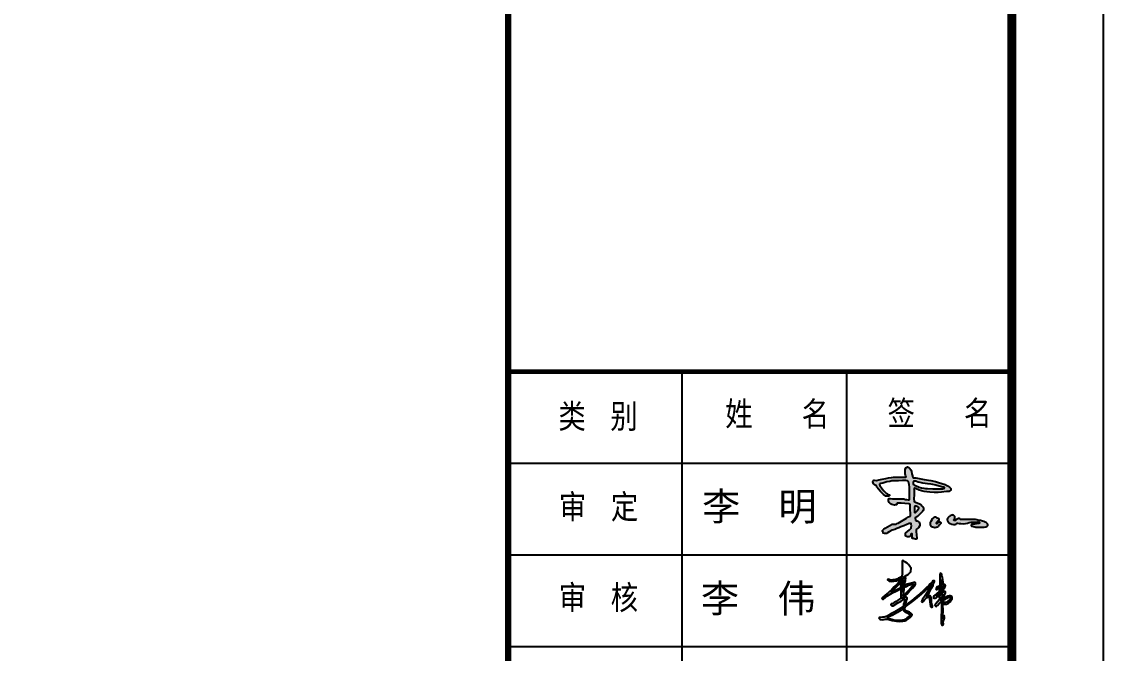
# Model space of a CAD drawing. Extents: x 8844666 to 9156203, y 1662182 to 2655606.
# Drawn here: x 9138482 to 9156203, y 1920801 to 1931153 of the extents above; entities that cross this region are included whole.
import ezdxf

# ---------------------------------------------------------------- set-up
doc = ezdxf.new("R2010")
doc.units = 0
doc.header["$LTSCALE"] = 1000
doc.header["$MEASUREMENT"] = 0
doc.layers.get('0').update_dxf_attribs({"linetype": 'CONTINUOUS'})
for name, color, linetype in [('PP-PM-TK', 7, 'CONTINUOUS'), ('PUB_TEXT', 7, 'CONTINUOUS'), ('PUB_TITLE', 4, 'CONTINUOUS'), ('签名', 255, 'CONTINUOUS')]:
    doc.layers.add(name, color=color, linetype=linetype)
doc.styles.add('-黑体', font='')
doc.styles.add('TQ', font='txt.shx', dxfattribs={"width": 0.8, "bigfont": 'hztxt.shx'})
doc.styles.get('-黑体').set_extended_font_data('SimSun')

# ---------------------------------------------------------------- blocks, each defined once
blk = doc.blocks.new('A1-TK')
h = blk.add_hatch(color=7)
h.paths.add_polyline_path([(9150683, 1819194), (9150682, 1819200), (9150683, 1819204), (9150686, 1819206), (9150692, 1819208), (9150706, 1819204), (9150716, 1819198), (9150739, 1819188), (9150764, 1819180), (9150792, 1819172), (9150822, 1819169), (9150856, 1819166), (9150903, 1819163), (9150945, 1819163), (9150984, 1819164), (9151036, 1819171), (9151063, 1819173), (9151075, 1819178), (9151083, 1819186), (9151085, 1819194), (9151083, 1819206), (9151071, 1819220), (9151050, 1819234), (9151021, 1819248), (9150986, 1819260), (9150951, 1819272), (9150916, 1819281), (9150865, 1819292), (9150793, 1819305), (9150702, 1819321), (9150688, 1819321), (9150678, 1819320), (9150673, 1819322), (9150670, 1819328), (9150667, 1819336), (9150665, 1819344), (9150660, 1819366), (9150655, 1819390), (9150647, 1819410), (9150636, 1819425), (9150625, 1819434), (9150610, 1819440), (9150596, 1819436), (9150586, 1819418), (9150585, 1819395), (9150586, 1819364), (9150590, 1819347), (9150596, 1819333), (9150592, 1819328), (9150558, 1819329), (9150524, 1819330), (9150458, 1819330), (9150435, 1819327), (9150405, 1819321), (9150373, 1819316), (9150335, 1819306), (9150299, 1819299), (9150271, 1819294), (9150251, 1819297), (9150245, 1819297), (9150236, 1819292), (9150233, 1819278), (9150239, 1819256), (9150251, 1819244), (9150265, 1819238), (9150272, 1819233), (9150278, 1819220), (9150296, 1819197), (9150316, 1819174), (9150351, 1819139), (9150363, 1819128), (9150375, 1819123), (9150392, 1819121), (9150405, 1819121), (9150416, 1819126), (9150416, 1819127), (9150416, 1819128), (9150415, 1819131), (9150413, 1819135), (9150409, 1819137), (9150400, 1819140), (9150393, 1819145), (9150380, 1819154), (9150367, 1819165), (9150353, 1819181), (9150336, 1819200), (9150326, 1819212), (9150316, 1819226), (9150309, 1819239), (9150307, 1819246), (9150307, 1819252), (9150309, 1819255), (9150321, 1819261), (9150341, 1819265), (9150365, 1819272), (9150387, 1819277), (9150420, 1819282), (9150441, 1819288), (9150464, 1819287), (9150489, 1819289), (9150514, 1819289), (9150556, 1819291), (9150577, 1819292), (9150593, 1819293), (9150607, 1819290), (9150616, 1819285), (9150622, 1819277), (9150626, 1819265), (9150629, 1819249), (9150632, 1819218), (9150634, 1819190), (9150634, 1819101), (9150634, 1819084), (9150630, 1819081), (9150619, 1819083), (9150601, 1819084), (9150591, 1819085), (9150579, 1819090), (9150575, 1819092), (9150567, 1819093), (9150523, 1819093), (9150484, 1819093), (9150449, 1819093), (9150427, 1819094), (9150413, 1819096), (9150407, 1819095), (9150404, 1819092), (9150404, 1819082), (9150404, 1819071), (9150407, 1819060), (9150410, 1819052), (9150418, 1819044), (9150427, 1819037), (9150440, 1819032), (9150454, 1819027), (9150471, 1819024), (9150480, 1819025), (9150487, 1819025), (9150491, 1819026), (9150494, 1819030), (9150496, 1819036), (9150498, 1819040), (9150500, 1819043), (9150507, 1819046), (9150542, 1819044), (9150622, 1819036), (9150629, 1819036), (9150635, 1819034), (9150639, 1819030), (9150641, 1819022), (9150641, 1818984), (9150644, 1818924), (9150644, 1818915), (9150643, 1818907), (9150639, 1818903), (9150624, 1818895), (9150600, 1818881), (9150564, 1818859), (9150509, 1818827), (9150496, 1818821), (9150486, 1818817), (9150476, 1818816), (9150466, 1818816), (9150457, 1818817), (9150451, 1818816), (9150444, 1818814), (9150369, 1818770), (9150353, 1818761), (9150344, 1818755), (9150340, 1818746), (9150340, 1818736), (9150344, 1818724), (9150347, 1818718), (9150360, 1818715), (9150376, 1818714), (9150382, 1818715), (9150393, 1818720), (9150412, 1818733), (9150445, 1818749), (9150472, 1818758), (9150495, 1818767), (9150515, 1818777), (9150537, 1818786), (9150572, 1818799), (9150603, 1818810), (9150622, 1818819), (9150631, 1818821), (9150643, 1818824), (9150650, 1818822), (9150652, 1818812), (9150654, 1818796), (9150652, 1818782), (9150651, 1818773), (9150645, 1818765), (9150632, 1818752), (9150612, 1818736), (9150593, 1818719), (9150591, 1818715), (9150590, 1818703), (9150588, 1818695), (9150594, 1818685), (9150601, 1818679), (9150610, 1818678), (9150618, 1818677), (9150625, 1818677), (9150631, 1818678), (9150637, 1818680), (9150641, 1818685), (9150644, 1818688), (9150646, 1818695), (9150646, 1818698), (9150647, 1818703), (9150648, 1818707), (9150652, 1818710), (9150654, 1818711), (9150657, 1818712), (9150661, 1818710), (9150662, 1818706), (9150663, 1818696), (9150663, 1818686), (9150664, 1818671), (9150664, 1818665), (9150667, 1818660), (9150676, 1818657), (9150686, 1818656), (9150697, 1818652), (9150706, 1818651), (9150713, 1818654), (9150713, 1818670), (9150709, 1818693), (9150707, 1818741), (9150707, 1818750), (9150712, 1818759), (9150720, 1818767), (9150731, 1818777), (9150741, 1818794), (9150745, 1818804), (9150746, 1818817), (9150743, 1818827), (9150737, 1818836), (9150728, 1818844), (9150720, 1818850), (9150711, 1818852), (9150701, 1818855), (9150698, 1818859), (9150697, 1818869), (9150696, 1818878), (9150695, 1818884), (9150719, 1818899), (9150740, 1818917), (9150760, 1818941), (9150775, 1818954), (9150782, 1818965), (9150786, 1818975), (9150785, 1818991), (9150778, 1819003), (9150769, 1819016), (9150760, 1819026), (9150754, 1819033), (9150725, 1819046), (9150699, 1819057), (9150686, 1819064), (9150683, 1819075), (9150682, 1819088), (9150683, 1819139)])
h.paths.add_polyline_path([(9150700, 1819237), (9150689, 1819243), (9150681, 1819247), (9150675, 1819251), (9150673, 1819256), (9150672, 1819263), (9150672, 1819276), (9150673, 1819278), (9150675, 1819280), (9150677, 1819282), (9150681, 1819284), (9150685, 1819284), (9150692, 1819285), (9150697, 1819284), (9150704, 1819284), (9150711, 1819281), (9150727, 1819276), (9150750, 1819270), (9150779, 1819263), (9150828, 1819257), (9150868, 1819253), (9150888, 1819250), (9150921, 1819243), (9150956, 1819232), (9150998, 1819221), (9151008, 1819220), (9151013, 1819218), (9151016, 1819216), (9151017, 1819214), (9151017, 1819211), (9151014, 1819208), (9151006, 1819205), (9150992, 1819200), (9150972, 1819200), (9150944, 1819200), (9150917, 1819200), (9150887, 1819200), (9150829, 1819206), (9150808, 1819206), (9150791, 1819207), (9150765, 1819212), (9150738, 1819219)], flags=16)
h.paths.add_polyline_path([(9150697, 1819016), (9150700, 1819017), (9150705, 1819016), (9150719, 1819008), (9150724, 1819006), (9150728, 1819003), (9150731, 1819000), (9150732, 1818995), (9150733, 1818988), (9150731, 1818983), (9150728, 1818978), (9150723, 1818971), (9150716, 1818961), (9150709, 1818954), (9150702, 1818948), (9150698, 1818943), (9150696, 1818941), (9150693, 1818941), (9150691, 1818942), (9150690, 1818945), (9150690, 1818950), (9150691, 1818973), (9150692, 1818987), (9150692, 1818993), (9150693, 1818997), (9150693, 1819007), (9150694, 1819013), (9150695, 1819015)], flags=16)
h = blk.add_hatch(color=7)
h.paths.add_polyline_path([(9150965, 1818813), (9150972, 1818819), (9150974, 1818824), (9150976, 1818831), (9150975, 1818835), (9150972, 1818839), (9150968, 1818841), (9150961, 1818840), (9150954, 1818838), (9150948, 1818837), (9150943, 1818833), (9150939, 1818827), (9150934, 1818824), (9150929, 1818823), (9150926, 1818825), (9150925, 1818829), (9150927, 1818833), (9150931, 1818839), (9150944, 1818849), (9150951, 1818853), (9150955, 1818860), (9150955, 1818868), (9150954, 1818874), (9150952, 1818877), (9150945, 1818882), (9150937, 1818886), (9150927, 1818890), (9150919, 1818894), (9150910, 1818894), (9150904, 1818891), (9150899, 1818887), (9150893, 1818882), (9150886, 1818876), (9150879, 1818866), (9150869, 1818849), (9150864, 1818834), (9150861, 1818821), (9150863, 1818808), (9150869, 1818795), (9150875, 1818788), (9150884, 1818781), (9150898, 1818779), (9150909, 1818777), (9150925, 1818779), (9150937, 1818783), (9150946, 1818791), (9150954, 1818803)])
h.paths.add_polyline_path([(9151446, 1818844), (9151432, 1818847), (9151420, 1818850), (9151407, 1818854), (9151389, 1818856), (9151369, 1818862), (9151353, 1818866), (9151343, 1818868), (9151333, 1818868), (9151251, 1818866), (9151236, 1818866), (9151220, 1818865), (9151202, 1818865), (9151192, 1818867), (9151187, 1818869), (9151182, 1818873), (9151176, 1818876), (9151166, 1818876), (9151161, 1818872), (9151154, 1818870), (9151147, 1818867), (9151141, 1818862), (9151136, 1818857), (9151130, 1818855), (9151126, 1818856), (9151121, 1818855), (9151118, 1818859), (9151118, 1818862), (9151120, 1818865), (9151124, 1818867), (9151126, 1818870), (9151130, 1818876), (9151130, 1818882), (9151130, 1818886), (9151129, 1818893), (9151127, 1818898), (9151124, 1818903), (9151122, 1818907), (9151118, 1818911), (9151114, 1818913), (9151110, 1818915), (9151104, 1818916), (9151102, 1818915), (9151099, 1818914), (9151097, 1818913), (9151079, 1818905), (9151066, 1818898), (9151056, 1818890), (9151051, 1818883), (9151048, 1818876), (9151046, 1818867), (9151049, 1818853), (9151056, 1818838), (9151064, 1818831), (9151078, 1818823), (9151094, 1818817), (9151113, 1818812), (9151128, 1818813), (9151138, 1818817), (9151145, 1818822), (9151152, 1818825), (9151158, 1818825), (9151175, 1818824), (9151195, 1818821), (9151219, 1818820), (9151245, 1818822), (9151265, 1818828), (9151284, 1818835), (9151306, 1818838), (9151329, 1818839), (9151352, 1818839), (9151377, 1818840), (9151388, 1818838), (9151395, 1818836), (9151398, 1818833), (9151397, 1818826), (9151389, 1818823), (9151378, 1818822), (9151362, 1818820), (9151343, 1818817), (9151321, 1818814), (9151315, 1818812), (9151311, 1818810), (9151306, 1818806), (9151307, 1818802), (9151308, 1818799), (9151311, 1818795), (9151316, 1818792), (9151321, 1818792), (9151356, 1818783), (9151364, 1818782), (9151383, 1818783), (9151414, 1818782), (9151447, 1818782), (9151468, 1818785), (9151480, 1818792), (9151488, 1818802), (9151488, 1818811), (9151486, 1818818), (9151478, 1818828), (9151470, 1818832), (9151460, 1818838)])
h = blk.add_hatch(color=7)
h.paths.add_polyline_path([(9150603, 1818050), (9150630, 1818079), (9150665, 1818115), (9150688, 1818142), (9150699, 1818161), (9150700, 1818171), (9150698, 1818176), (9150691, 1818180), (9150680, 1818179), (9150608, 1818159), (9150583, 1818147), (9150578, 1818144), (9150580, 1818161), (9150588, 1818197), (9150590, 1818215), (9150593, 1818226), (9150591, 1818231), (9150586, 1818232), (9150580, 1818231), (9150569, 1818225), (9150563, 1818220), (9150563, 1818233), (9150585, 1818247), (9150605, 1818257), (9150617, 1818266), (9150643, 1818291), (9150648, 1818296), (9150650, 1818337), (9150642, 1818349), (9150633, 1818360), (9150624, 1818373), (9150615, 1818381), (9150606, 1818389), (9150591, 1818400), (9150574, 1818409), (9150569, 1818412), (9150566, 1818416), (9150558, 1818417), (9150554, 1818413), (9150553, 1818408), (9150553, 1818363), (9150552, 1818328), (9150553, 1818273), (9150551, 1818249), (9150545, 1818239), (9150530, 1818233), (9150514, 1818226), (9150502, 1818220), (9150483, 1818212), (9150469, 1818207), (9150451, 1818206), (9150435, 1818205), (9150417, 1818206), (9150410, 1818210), (9150405, 1818212), (9150397, 1818216), (9150393, 1818208), (9150411, 1818193), (9150435, 1818189), (9150462, 1818192), (9150491, 1818196), (9150512, 1818207), (9150550, 1818226), (9150548, 1818207), (9150529, 1818192), (9150501, 1818165), (9150465, 1818132), (9150440, 1818103), (9150405, 1818070), (9150369, 1818038), (9150339, 1818015), (9150332, 1818006), (9150333, 1817999), (9150338, 1817995), (9150348, 1817996), (9150394, 1818031), (9150447, 1818064), (9150487, 1818084), (9150535, 1818110), (9150538, 1818064), (9150539, 1818015), (9150537, 1818006), (9150516, 1817991), (9150487, 1817972), (9150465, 1817958), (9150444, 1817946), (9150436, 1817945), (9150432, 1817944), (9150431, 1817941), (9150431, 1817934), (9150437, 1817927), (9150448, 1817922), (9150456, 1817924), (9150504, 1817956), (9150541, 1817975), (9150569, 1817991), (9150580, 1817994), (9150588, 1817990), (9150583, 1817975), (9150573, 1817955), (9150571, 1817951), (9150568, 1817940), (9150569, 1817924), (9150566, 1817915), (9150509, 1817879), (9150473, 1817857), (9150438, 1817838), (9150409, 1817821), (9150389, 1817810), (9150368, 1817802), (9150358, 1817798), (9150338, 1817798), (9150317, 1817797), (9150302, 1817797), (9150300, 1817792), (9150302, 1817784), (9150310, 1817777), (9150318, 1817774), (9150339, 1817772), (9150356, 1817774), (9150371, 1817776), (9150392, 1817776), (9150417, 1817769), (9150443, 1817762), (9150493, 1817754), (9150528, 1817753), (9150559, 1817754), (9150583, 1817759), (9150602, 1817765), (9150623, 1817781), (9150641, 1817796), (9150655, 1817812), (9150663, 1817824), (9150662, 1817830), (9150655, 1817836), (9150645, 1817846), (9150632, 1817853), (9150614, 1817860), (9150603, 1817866), (9150591, 1817875), (9150584, 1817884), (9150584, 1817896), (9150587, 1817909), (9150595, 1817918), (9150637, 1817948), (9150679, 1817980), (9150719, 1818014), (9150763, 1818050), (9150799, 1818085), (9150832, 1818118), (9150860, 1818148), (9150871, 1818159), (9150874, 1818157), (9150863, 1818130), (9150839, 1818094), (9150810, 1818046), (9150796, 1818024), (9150776, 1817995), (9150768, 1817978), (9150766, 1817972), (9150769, 1817966), (9150777, 1817964), (9150783, 1817970), (9150797, 1817990), (9150811, 1818005), (9150825, 1818014), (9150834, 1818018), (9150843, 1818018), (9150850, 1818015), (9150852, 1818012), (9150852, 1817998), (9150856, 1817966), (9150860, 1817943), (9150864, 1817917), (9150870, 1817910), (9150878, 1817909), (9150883, 1817911), (9150885, 1817919), (9150883, 1817927), (9150879, 1817932), (9150878, 1817940), (9150875, 1817969), (9150873, 1817998), (9150869, 1818018), (9150866, 1818023), (9150862, 1818029), (9150856, 1818033), (9150848, 1818033), (9150834, 1818030), (9150829, 1818028), (9150825, 1818025), (9150821, 1818027), (9150828, 1818040), (9150847, 1818065), (9150875, 1818118), (9150890, 1818144), (9150892, 1818158), (9150899, 1818172), (9150907, 1818190), (9150906, 1818196), (9150902, 1818198), (9150897, 1818198), (9150891, 1818196), (9150885, 1818191), (9150880, 1818181), (9150860, 1818163), (9150843, 1818146), (9150815, 1818119), (9150781, 1818087), (9150745, 1818055), (9150708, 1818024), (9150659, 1817983), (9150620, 1817954), (9150602, 1817936), (9150593, 1817930), (9150586, 1817931), (9150584, 1817935), (9150588, 1817942), (9150598, 1817963), (9150602, 1817981), (9150607, 1817999), (9150607, 1818010), (9150602, 1818017), (9150594, 1818018), (9150587, 1818017), (9150583, 1818011), (9150577, 1818008), (9150564, 1818005), (9150555, 1818002), (9150553, 1818005), (9150555, 1818013), (9150559, 1818018), (9150571, 1818021)])
h.paths.add_polyline_path([(9150560, 1818036), (9150559, 1818041), (9150563, 1818052), (9150568, 1818073), (9150571, 1818105), (9150572, 1818120), (9150580, 1818124), (9150595, 1818131), (9150613, 1818142), (9150624, 1818145), (9150662, 1818157), (9150674, 1818159), (9150677, 1818157), (9150676, 1818153), (9150658, 1818133), (9150628, 1818099), (9150577, 1818047), (9150563, 1818034)], flags=16)
h.paths.add_polyline_path([(9150554, 1818077), (9150552, 1818077), (9150552, 1818080), (9150549, 1818115), (9150553, 1818117), (9150558, 1818115), (9150556, 1818081), (9150556, 1818078)], flags=16)
h.paths.add_polyline_path([(9150488, 1818098), (9150464, 1818086), (9150439, 1818071), (9150434, 1818074), (9150434, 1818080), (9150440, 1818082), (9150449, 1818090), (9150463, 1818103), (9150475, 1818117), (9150483, 1818125), (9150493, 1818132), (9150512, 1818151), (9150530, 1818167), (9150534, 1818178), (9150540, 1818188), (9150544, 1818187), (9150546, 1818184), (9150543, 1818168), (9150541, 1818152), (9150539, 1818125), (9150515, 1818114)], flags=16)
h.paths.add_polyline_path([(9150557, 1818133), (9150554, 1818134), (9150555, 1818142), (9150556, 1818167), (9150557, 1818186), (9150557, 1818198), (9150566, 1818204), (9150568, 1818203), (9150569, 1818201), (9150570, 1818194), (9150568, 1818185), (9150567, 1818178), (9150565, 1818159), (9150566, 1818140), (9150566, 1818136)], flags=16)
h.paths.add_polyline_path([(9150564, 1817890), (9150568, 1817889), (9150568, 1817885), (9150572, 1817874), (9150576, 1817866), (9150591, 1817852), (9150608, 1817842), (9150633, 1817828), (9150640, 1817825), (9150640, 1817821), (9150637, 1817816), (9150627, 1817805), (9150608, 1817793), (9150600, 1817784), (9150586, 1817777), (9150568, 1817772), (9150556, 1817769), (9150530, 1817768), (9150511, 1817767), (9150489, 1817768), (9150463, 1817772), (9150441, 1817777), (9150410, 1817784), (9150400, 1817784), (9150393, 1817790), (9150393, 1817795), (9150402, 1817801), (9150419, 1817807), (9150450, 1817822), (9150475, 1817835), (9150501, 1817849), (9150525, 1817864), (9150543, 1817876)], flags=16)
h.paths.add_polyline_path([(9150577, 1818259), (9150572, 1818261), (9150573, 1818390), (9150575, 1818391), (9150579, 1818390), (9150599, 1818378), (9150609, 1818370), (9150617, 1818359), (9150625, 1818349), (9150633, 1818336), (9150635, 1818332), (9150635, 1818320), (9150634, 1818305), (9150631, 1818300), (9150627, 1818296), (9150614, 1818285), (9150602, 1818276), (9150593, 1818270)], flags=16)
h = blk.add_hatch(color=7)
h.paths.add_polyline_path([(9151002, 1818101), (9151004, 1818105), (9151009, 1818108), (9151020, 1818123), (9151024, 1818132), (9151027, 1818144), (9151024, 1818150), (9151022, 1818154), (9151018, 1818157), (9151008, 1818158), (9151001, 1818157), (9151001, 1818187), (9150999, 1818206), (9150992, 1818237), (9150990, 1818244), (9150987, 1818252), (9150985, 1818265), (9150985, 1818274), (9150977, 1818279), (9150967, 1818277), (9150966, 1818263), (9150966, 1818238), (9150965, 1818210), (9150966, 1818177), (9150966, 1818149), (9150963, 1818142), (9150950, 1818136), (9150931, 1818129), (9150927, 1818123), (9150924, 1818114), (9150922, 1818108), (9150926, 1818102), (9150934, 1818102), (9150938, 1818106), (9150937, 1818112), (9150941, 1818117), (9150953, 1818123), (9150958, 1818124), (9150959, 1818119), (9150959, 1818079), (9150903, 1818031), (9150895, 1818023), (9150894, 1818016), (9150896, 1818009), (9150902, 1818006), (9150914, 1818006), (9150924, 1818012), (9150938, 1818024), (9150947, 1818029), (9150956, 1818029), (9150957, 1818021), (9150960, 1817992), (9150940, 1817968), (9150916, 1817941), (9150911, 1817933), (9150913, 1817925), (9150916, 1817920), (9150922, 1817917), (9150929, 1817918), (9150938, 1817928), (9150959, 1817948), (9150968, 1817958), (9150973, 1817961), (9150980, 1817961), (9150983, 1817958), (9150983, 1817950), (9150981, 1817928), (9150981, 1817892), (9150980, 1817785), (9150979, 1817758), (9150978, 1817739), (9150981, 1817721), (9150987, 1817713), (9150995, 1817712), (9151002, 1817717), (9151003, 1817724), (9151002, 1817740), (9151001, 1817749), (9151005, 1817761), (9151010, 1817776), (9151015, 1817788), (9151016, 1817797), (9151015, 1817803), (9151013, 1817809), (9151012, 1817814), (9151011, 1817816), (9151008, 1817811), (9151007, 1817805), (9151005, 1817797), (9151001, 1817788), (9151000, 1817782), (9150999, 1817788), (9150999, 1817804), (9151001, 1817875), (9150999, 1817936), (9150999, 1817942), (9151001, 1817947), (9151009, 1817943), (9151026, 1817941), (9151039, 1817943), (9151058, 1817951), (9151069, 1817959), (9151076, 1817967), (9151089, 1817984), (9151098, 1817998), (9151101, 1818010), (9151100, 1818018), (9151095, 1818026), (9151088, 1818030), (9151077, 1818034), (9151065, 1818034), (9151052, 1818028), (9151038, 1818021), (9151022, 1818013), (9151010, 1818006), (9151001, 1818003), (9151000, 1818009), (9151006, 1818025), (9151014, 1818039), (9151021, 1818055), (9151026, 1818066), (9151026, 1818075), (9151023, 1818079), (9151018, 1818081), (9151009, 1818082), (9151005, 1818077), (9151003, 1818072), (9151001, 1818070), (9151002, 1818087)])
h.paths.add_polyline_path([(9150990, 1818087), (9150991, 1818084), (9150991, 1818079), (9150991, 1818070), (9150986, 1818065), (9150976, 1818058), (9150971, 1818053), (9150965, 1818053), (9150963, 1818060), (9150963, 1818064), (9150967, 1818067), (9150972, 1818073), (9150980, 1818081), (9150983, 1818087), (9150988, 1818088)], flags=16)
h.paths.add_polyline_path([(9150984, 1818098), (9150978, 1818093), (9150973, 1818084), (9150969, 1818084), (9150968, 1818087), (9150968, 1818097), (9150968, 1818113), (9150969, 1818134), (9150970, 1818134), (9150975, 1818136), (9150979, 1818136), (9150984, 1818136), (9150986, 1818133), (9150987, 1818119), (9150988, 1818105)], flags=16)
h.paths.add_polyline_path([(9151001, 1818121), (9150999, 1818126), (9150998, 1818140), (9151003, 1818141), (9151009, 1818141), (9151012, 1818140), (9151012, 1818135), (9151009, 1818130), (9151008, 1818123), (9151006, 1818122)], flags=16)
h.paths.add_polyline_path([(9150989, 1818052), (9150992, 1818051), (9150994, 1818048), (9150992, 1818027), (9150986, 1818022), (9150982, 1818018), (9150978, 1818011), (9150976, 1818006), (9150973, 1818005), (9150969, 1818005), (9150966, 1818030), (9150966, 1818039), (9150970, 1818041), (9150972, 1818043), (9150985, 1818051)], flags=16)
h.paths.add_polyline_path([(9150958, 1818058), (9150959, 1818052), (9150955, 1818047), (9150942, 1818039), (9150930, 1818030), (9150927, 1818032), (9150927, 1818035), (9150932, 1818041), (9150948, 1818055), (9150954, 1818059)], flags=16)
h.paths.add_polyline_path([(9150982, 1818149), (9150978, 1818148), (9150977, 1818151), (9150976, 1818160), (9150976, 1818189), (9150976, 1818201), (9150976, 1818201), (9150980, 1818205), (9150983, 1818204), (9150984, 1818199), (9150984, 1818192), (9150985, 1818160), (9150985, 1818152)], flags=16)
h.paths.add_polyline_path([(9150986, 1818001), (9150988, 1818001), (9150990, 1818000), (9150990, 1817996), (9150992, 1817989), (9150991, 1817985), (9150988, 1817982), (9150985, 1817978), (9150977, 1817976), (9150975, 1817978), (9150972, 1817985), (9150972, 1817990), (9150974, 1817993), (9150979, 1817994), (9150982, 1817995), (9150985, 1818000)], flags=16)
h.paths.add_polyline_path([(9151037, 1818004), (9151052, 1818012), (9151062, 1818017), (9151071, 1818017), (9151081, 1818014), (9151084, 1818010), (9151084, 1818006), (9151080, 1817998), (9151075, 1817992), (9151067, 1817980), (9151058, 1817973), (9151048, 1817969), (9151037, 1817962), (9151028, 1817958), (9151021, 1817958), (9151011, 1817958), (9151005, 1817959), (9151004, 1817965), (9151004, 1817974), (9151004, 1817983), (9151005, 1817987), (9151006, 1817988), (9151025, 1817996)], flags=16)
for points in [[(9150416, 1819126), (9150405, 1819121), (9150392, 1819121), (9150375, 1819123), (9150363, 1819128), (9150351, 1819139), (9150316, 1819174), (9150296, 1819197), (9150278, 1819220), (9150272, 1819233), (9150265, 1819238), (9150251, 1819244), (9150239, 1819256), (9150233, 1819278), (9150236, 1819292), (9150245, 1819297), (9150251, 1819297), (9150271, 1819294), (9150299, 1819299), (9150335, 1819306), (9150373, 1819316), (9150405, 1819321), (9150435, 1819327), (9150458, 1819330), (9150524, 1819330), (9150558, 1819329), (9150592, 1819328), (9150596, 1819333), (9150590, 1819347), (9150586, 1819364), (9150585, 1819395), (9150586, 1819418), (9150596, 1819436), (9150610, 1819440), (9150625, 1819434), (9150636, 1819425), (9150647, 1819410), (9150655, 1819390), (9150660, 1819366), (9150665, 1819344), (9150667, 1819336), (9150670, 1819328), (9150673, 1819322), (9150678, 1819320), (9150688, 1819321), (9150702, 1819321), (9150793, 1819305), (9150865, 1819292), (9150916, 1819281), (9150951, 1819272), (9150986, 1819260), (9151021, 1819248), (9151050, 1819234), (9151071, 1819220), (9151083, 1819206), (9151085, 1819194), (9151083, 1819186), (9151075, 1819178), (9151063, 1819173), (9151036, 1819171), (9150984, 1819164), (9150945, 1819163), (9150903, 1819163), (9150856, 1819166), (9150822, 1819169), (9150792, 1819172), (9150764, 1819180), (9150739, 1819188), (9150716, 1819198), (9150706, 1819204), (9150692, 1819208), (9150686, 1819206), (9150683, 1819204), (9150682, 1819200), (9150683, 1819194), (9150683, 1819139), (9150682, 1819088), (9150683, 1819075), (9150686, 1819064), (9150699, 1819057), (9150725, 1819046), (9150754, 1819033), (9150760, 1819026), (9150769, 1819016), (9150778, 1819003), (9150785, 1818991), (9150786, 1818975), (9150782, 1818965), (9150775, 1818954), (9150760, 1818941), (9150740, 1818917), (9150719, 1818899), (9150695, 1818884), (9150696, 1818878), (9150697, 1818869), (9150698, 1818859), (9150701, 1818855), (9150711, 1818852), (9150720, 1818850), (9150728, 1818844), (9150737, 1818836), (9150743, 1818827), (9150746, 1818817), (9150745, 1818804), (9150741, 1818794), (9150731, 1818777), (9150720, 1818767), (9150712, 1818759), (9150707, 1818750), (9150707, 1818741), (9150709, 1818693), (9150713, 1818670), (9150713, 1818654), (9150706, 1818651), (9150697, 1818652), (9150686, 1818656), (9150676, 1818657), (9150667, 1818660), (9150664, 1818665), (9150664, 1818671), (9150663, 1818686), (9150663, 1818696), (9150662, 1818706), (9150661, 1818710), (9150657, 1818712), (9150654, 1818711), (9150652, 1818710), (9150648, 1818707), (9150647, 1818703), (9150646, 1818698), (9150646, 1818695), (9150644, 1818688), (9150641, 1818685), (9150637, 1818680), (9150631, 1818678), (9150625, 1818677), (9150618, 1818677), (9150610, 1818678), (9150601, 1818679), (9150594, 1818685), (9150588, 1818695), (9150590, 1818703), (9150591, 1818715), (9150593, 1818719), (9150612, 1818736), (9150632, 1818752), (9150645, 1818765), (9150651, 1818773), (9150652, 1818782), (9150654, 1818796), (9150652, 1818812), (9150650, 1818822), (9150643, 1818824), (9150631, 1818821), (9150622, 1818819), (9150603, 1818810), (9150572, 1818799), (9150537, 1818786), (9150515, 1818777), (9150495, 1818767), (9150472, 1818758), (9150445, 1818749), (9150412, 1818733), (9150393, 1818720), (9150382, 1818715), (9150376, 1818714), (9150360, 1818715), (9150347, 1818718), (9150344, 1818724), (9150340, 1818736), (9150340, 1818746), (9150344, 1818755), (9150353, 1818761), (9150369, 1818770), (9150444, 1818814), (9150451, 1818816), (9150457, 1818817), (9150466, 1818816), (9150476, 1818816), (9150486, 1818817), (9150496, 1818821), (9150509, 1818827), (9150564, 1818859), (9150600, 1818881), (9150624, 1818895), (9150639, 1818903), (9150643, 1818907), (9150644, 1818915), (9150644, 1818924), (9150641, 1818984), (9150641, 1819022), (9150639, 1819030), (9150635, 1819034), (9150629, 1819036), (9150622, 1819036), (9150542, 1819044), (9150507, 1819046), (9150500, 1819043), (9150498, 1819040), (9150496, 1819036), (9150494, 1819030), (9150491, 1819026), (9150487, 1819025), (9150480, 1819025), (9150471, 1819024), (9150454, 1819027), (9150440, 1819032), (9150427, 1819037), (9150418, 1819044), (9150410, 1819052), (9150407, 1819060), (9150404, 1819071), (9150404, 1819082), (9150404, 1819092), (9150407, 1819095), (9150413, 1819096), (9150427, 1819094), (9150449, 1819093), (9150484, 1819093), (9150523, 1819093), (9150567, 1819093), (9150575, 1819092), (9150579, 1819090), (9150591, 1819085), (9150601, 1819084), (9150619, 1819083), (9150630, 1819081), (9150634, 1819084), (9150634, 1819101), (9150634, 1819190), (9150632, 1819218), (9150629, 1819249), (9150626, 1819265), (9150622, 1819277), (9150616, 1819285), (9150607, 1819290), (9150593, 1819293), (9150577, 1819292), (9150556, 1819291), (9150514, 1819289), (9150489, 1819289), (9150464, 1819287), (9150441, 1819288), (9150420, 1819282), (9150387, 1819277), (9150365, 1819272), (9150341, 1819265), (9150321, 1819261), (9150309, 1819255), (9150307, 1819252), (9150307, 1819246), (9150309, 1819239), (9150316, 1819226), (9150326, 1819212), (9150336, 1819200), (9150353, 1819181), (9150367, 1819165), (9150380, 1819154), (9150393, 1819145), (9150400, 1819140), (9150409, 1819137), (9150413, 1819135), (9150415, 1819131), (9150416, 1819128), (9150416, 1819127)], [(9150672, 1819276), (9150672, 1819263), (9150673, 1819256), (9150675, 1819251), (9150681, 1819247), (9150689, 1819243), (9150700, 1819237), (9150738, 1819219), (9150765, 1819212), (9150791, 1819207), (9150808, 1819206), (9150829, 1819206), (9150887, 1819200), (9150917, 1819200), (9150944, 1819200), (9150972, 1819200), (9150992, 1819200), (9151006, 1819205), (9151014, 1819208), (9151017, 1819211), (9151017, 1819214), (9151016, 1819216), (9151013, 1819218), (9151008, 1819220), (9150998, 1819221), (9150956, 1819232), (9150921, 1819243), (9150888, 1819250), (9150868, 1819253), (9150828, 1819257), (9150779, 1819263), (9150750, 1819270), (9150727, 1819276), (9150711, 1819281), (9150704, 1819284), (9150697, 1819284), (9150692, 1819285), (9150685, 1819284), (9150681, 1819284), (9150677, 1819282), (9150675, 1819280), (9150673, 1819278)], [(9150693, 1818997), (9150693, 1819007), (9150694, 1819013), (9150695, 1819015), (9150697, 1819016), (9150700, 1819017), (9150705, 1819016), (9150719, 1819008), (9150724, 1819006), (9150728, 1819003), (9150731, 1819000), (9150732, 1818995), (9150733, 1818988), (9150731, 1818983), (9150728, 1818978), (9150723, 1818971), (9150716, 1818961), (9150709, 1818954), (9150702, 1818948), (9150698, 1818943), (9150696, 1818941), (9150693, 1818941), (9150691, 1818942), (9150690, 1818945), (9150690, 1818950), (9150691, 1818973), (9150692, 1818987), (9150692, 1818993)], [(9150904, 1818891), (9150910, 1818894), (9150919, 1818894), (9150927, 1818890), (9150937, 1818886), (9150945, 1818882), (9150952, 1818877), (9150954, 1818874), (9150955, 1818868), (9150955, 1818860), (9150951, 1818853), (9150944, 1818849), (9150931, 1818839), (9150927, 1818833), (9150925, 1818829), (9150926, 1818825), (9150929, 1818823), (9150934, 1818824), (9150939, 1818827), (9150943, 1818833), (9150948, 1818837), (9150954, 1818838), (9150961, 1818840), (9150968, 1818841), (9150972, 1818839), (9150975, 1818835), (9150976, 1818831), (9150974, 1818824), (9150972, 1818819), (9150965, 1818813), (9150954, 1818803), (9150946, 1818791), (9150937, 1818783), (9150925, 1818779), (9150909, 1818777), (9150898, 1818779), (9150884, 1818781), (9150875, 1818788), (9150869, 1818795), (9150863, 1818808), (9150861, 1818821), (9150864, 1818834), (9150869, 1818849), (9150879, 1818866), (9150886, 1818876), (9150893, 1818882), (9150899, 1818887)], [(9151097, 1818913), (9151079, 1818905), (9151066, 1818898), (9151056, 1818890), (9151051, 1818883), (9151048, 1818876), (9151046, 1818867), (9151049, 1818853), (9151056, 1818838), (9151064, 1818831), (9151078, 1818823), (9151094, 1818817), (9151113, 1818812), (9151128, 1818813), (9151138, 1818817), (9151145, 1818822), (9151152, 1818825), (9151158, 1818825), (9151175, 1818824), (9151195, 1818821), (9151219, 1818820), (9151245, 1818822), (9151265, 1818828), (9151284, 1818835), (9151306, 1818838), (9151329, 1818839), (9151352, 1818839), (9151377, 1818840), (9151388, 1818838), (9151395, 1818836), (9151398, 1818833), (9151397, 1818826), (9151389, 1818823), (9151378, 1818822), (9151362, 1818820), (9151343, 1818817), (9151321, 1818814), (9151315, 1818812), (9151311, 1818810), (9151306, 1818806), (9151307, 1818802), (9151308, 1818799), (9151311, 1818795), (9151316, 1818792), (9151321, 1818792), (9151356, 1818783), (9151364, 1818782), (9151383, 1818783), (9151414, 1818782), (9151447, 1818782), (9151468, 1818785), (9151480, 1818792), (9151488, 1818802), (9151488, 1818811), (9151486, 1818818), (9151478, 1818828), (9151470, 1818832), (9151460, 1818838), (9151446, 1818844), (9151432, 1818847), (9151420, 1818850), (9151407, 1818854), (9151389, 1818856), (9151369, 1818862), (9151353, 1818866), (9151343, 1818868), (9151333, 1818868), (9151251, 1818866), (9151236, 1818866), (9151220, 1818865), (9151202, 1818865), (9151192, 1818867), (9151187, 1818869), (9151182, 1818873), (9151176, 1818876), (9151166, 1818876), (9151161, 1818872), (9151154, 1818870), (9151147, 1818867), (9151141, 1818862), (9151136, 1818857), (9151130, 1818855), (9151126, 1818856), (9151121, 1818855), (9151118, 1818859), (9151118, 1818862), (9151120, 1818865), (9151124, 1818867), (9151126, 1818870), (9151130, 1818876), (9151130, 1818882), (9151130, 1818886), (9151129, 1818893), (9151127, 1818898), (9151124, 1818903), (9151122, 1818907), (9151118, 1818911), (9151114, 1818913), (9151110, 1818915), (9151104, 1818916), (9151102, 1818915), (9151099, 1818914)], [(9150985, 1818274), (9150977, 1818279), (9150967, 1818277), (9150966, 1818263), (9150966, 1818238), (9150965, 1818210), (9150966, 1818177), (9150966, 1818149), (9150963, 1818142), (9150950, 1818136), (9150931, 1818129), (9150927, 1818123), (9150924, 1818114), (9150922, 1818108), (9150926, 1818102), (9150934, 1818102), (9150938, 1818106), (9150937, 1818112), (9150941, 1818117), (9150953, 1818123), (9150958, 1818124), (9150959, 1818119), (9150959, 1818079), (9150903, 1818031), (9150895, 1818023), (9150894, 1818016), (9150896, 1818009), (9150902, 1818006), (9150914, 1818006), (9150924, 1818012), (9150938, 1818024), (9150947, 1818029), (9150956, 1818029), (9150957, 1818021), (9150960, 1817992), (9150940, 1817968), (9150916, 1817941), (9150911, 1817933), (9150913, 1817925), (9150916, 1817920), (9150922, 1817917), (9150929, 1817918), (9150938, 1817928), (9150959, 1817948), (9150968, 1817958), (9150973, 1817961), (9150980, 1817961), (9150983, 1817958), (9150983, 1817950), (9150981, 1817928), (9150981, 1817892), (9150980, 1817785), (9150979, 1817758), (9150978, 1817739), (9150981, 1817721), (9150987, 1817713), (9150995, 1817712), (9151002, 1817717), (9151003, 1817724), (9151002, 1817740), (9151001, 1817749), (9151005, 1817761), (9151010, 1817776), (9151015, 1817788), (9151016, 1817797), (9151015, 1817803), (9151013, 1817809), (9151012, 1817814), (9151011, 1817816), (9151008, 1817811), (9151007, 1817805), (9151005, 1817797), (9151001, 1817788), (9151000, 1817782), (9150999, 1817788), (9150999, 1817804), (9151001, 1817875), (9150999, 1817936), (9150999, 1817942), (9151001, 1817947), (9151009, 1817943), (9151026, 1817941), (9151039, 1817943), (9151058, 1817951), (9151069, 1817959), (9151076, 1817967), (9151089, 1817984), (9151098, 1817998), (9151101, 1818010), (9151100, 1818018), (9151095, 1818026), (9151088, 1818030), (9151077, 1818034), (9151065, 1818034), (9151052, 1818028), (9151038, 1818021), (9151022, 1818013), (9151010, 1818006), (9151001, 1818003), (9151000, 1818009), (9151006, 1818025), (9151014, 1818039), (9151021, 1818055), (9151026, 1818066), (9151026, 1818075), (9151023, 1818079), (9151018, 1818081), (9151009, 1818082), (9151005, 1818077), (9151003, 1818072), (9151001, 1818070), (9151002, 1818087), (9151002, 1818101), (9151004, 1818105), (9151009, 1818108), (9151020, 1818123), (9151024, 1818132), (9151027, 1818144), (9151024, 1818150), (9151022, 1818154), (9151018, 1818157), (9151008, 1818158), (9151001, 1818157), (9151001, 1818187), (9150999, 1818206), (9150992, 1818237), (9150990, 1818244), (9150987, 1818252), (9150985, 1818265), (9150985, 1818274)], [(9150434, 1818080), (9150434, 1818074), (9150439, 1818071), (9150464, 1818086), (9150488, 1818098), (9150515, 1818114), (9150539, 1818125), (9150541, 1818152), (9150543, 1818168), (9150546, 1818184), (9150544, 1818187), (9150540, 1818188), (9150534, 1818178), (9150530, 1818167), (9150512, 1818151), (9150493, 1818132), (9150483, 1818125), (9150475, 1818117), (9150463, 1818103), (9150449, 1818090), (9150440, 1818082), (9150434, 1818080)], [(9150572, 1818120), (9150571, 1818105), (9150568, 1818073), (9150563, 1818052), (9150559, 1818041), (9150560, 1818036), (9150563, 1818034), (9150577, 1818047), (9150628, 1818099), (9150658, 1818133), (9150676, 1818153), (9150677, 1818157), (9150674, 1818159), (9150662, 1818157), (9150624, 1818145), (9150613, 1818142), (9150595, 1818131), (9150580, 1818124), (9150572, 1818120)], [(9150976, 1818201), (9150980, 1818205), (9150983, 1818204), (9150984, 1818199), (9150984, 1818192), (9150985, 1818160), (9150985, 1818152), (9150982, 1818149), (9150978, 1818148), (9150977, 1818151), (9150976, 1818160), (9150976, 1818189), (9150976, 1818201)], [(9150948, 1818055), (9150932, 1818041), (9150927, 1818035), (9150927, 1818032), (9150930, 1818030), (9150942, 1818039), (9150955, 1818047), (9150959, 1818052), (9150958, 1818058), (9150954, 1818059), (9150948, 1818055)], [(9150983, 1818087), (9150980, 1818081), (9150972, 1818073), (9150967, 1818067), (9150963, 1818064), (9150963, 1818060), (9150965, 1818053), (9150971, 1818053), (9150976, 1818058), (9150986, 1818065), (9150991, 1818070), (9150991, 1818079), (9150991, 1818084), (9150990, 1818087), (9150988, 1818088)], [(9150972, 1818043), (9150985, 1818051), (9150989, 1818052), (9150992, 1818051), (9150994, 1818048), (9150992, 1818027), (9150986, 1818022), (9150982, 1818018), (9150978, 1818011), (9150976, 1818006), (9150973, 1818005), (9150969, 1818005), (9150966, 1818030), (9150966, 1818039), (9150970, 1818041)], [(9150969, 1818134), (9150968, 1818113), (9150968, 1818097), (9150968, 1818087), (9150969, 1818084), (9150973, 1818084), (9150978, 1818093), (9150984, 1818098), (9150988, 1818105), (9150987, 1818119), (9150986, 1818133), (9150984, 1818136), (9150979, 1818136), (9150975, 1818136), (9150970, 1818134)], [(9150998, 1818140), (9150999, 1818126), (9151001, 1818121), (9151006, 1818122), (9151008, 1818123), (9151009, 1818130), (9151012, 1818135), (9151012, 1818140), (9151009, 1818141), (9151003, 1818141), (9150998, 1818140)], [(9150985, 1818000), (9150982, 1817995), (9150979, 1817994), (9150974, 1817993), (9150972, 1817990), (9150972, 1817985), (9150975, 1817978), (9150977, 1817976), (9150985, 1817978), (9150988, 1817982), (9150991, 1817985), (9150992, 1817989), (9150990, 1817996), (9150990, 1818000), (9150988, 1818001), (9150986, 1818001)], [(9151006, 1817988), (9151025, 1817996), (9151037, 1818004), (9151052, 1818012), (9151062, 1818017), (9151071, 1818017), (9151081, 1818014), (9151084, 1818010), (9151084, 1818006), (9151080, 1817998), (9151075, 1817992), (9151067, 1817980), (9151058, 1817973), (9151048, 1817969), (9151037, 1817962), (9151028, 1817958), (9151021, 1817958), (9151011, 1817958), (9151005, 1817959), (9151004, 1817965), (9151004, 1817974), (9151004, 1817983), (9151005, 1817987)]]:
    blk.add_lwpolyline(points, close=True)
for points in [[(9150405, 1818212), (9150397, 1818216), (9150393, 1818208), (9150411, 1818193), (9150435, 1818189), (9150462, 1818192), (9150491, 1818196), (9150512, 1818207), (9150550, 1818226), (9150548, 1818207), (9150529, 1818192), (9150501, 1818165), (9150465, 1818132), (9150440, 1818103), (9150405, 1818070), (9150369, 1818038), (9150339, 1818015), (9150332, 1818006), (9150333, 1817999), (9150338, 1817995), (9150348, 1817996), (9150394, 1818031), (9150447, 1818064), (9150487, 1818084), (9150535, 1818110), (9150538, 1818064), (9150539, 1818015), (9150537, 1818006), (9150516, 1817991), (9150487, 1817972), (9150465, 1817958), (9150444, 1817946), (9150436, 1817945), (9150432, 1817944), (9150431, 1817941), (9150431, 1817934), (9150437, 1817927), (9150448, 1817922), (9150456, 1817924), (9150504, 1817956), (9150541, 1817975), (9150569, 1817991), (9150580, 1817994), (9150588, 1817990), (9150583, 1817975), (9150573, 1817955), (9150571, 1817951), (9150568, 1817940), (9150569, 1817924), (9150566, 1817915), (9150509, 1817879), (9150473, 1817857), (9150438, 1817838), (9150409, 1817821), (9150389, 1817810), (9150368, 1817802), (9150358, 1817798), (9150338, 1817798), (9150317, 1817797), (9150302, 1817797), (9150300, 1817792), (9150302, 1817784), (9150310, 1817777), (9150318, 1817774), (9150339, 1817772), (9150356, 1817774), (9150371, 1817776), (9150392, 1817776), (9150417, 1817769), (9150443, 1817762), (9150493, 1817754), (9150528, 1817753), (9150559, 1817754), (9150583, 1817759), (9150602, 1817765), (9150623, 1817781), (9150641, 1817796), (9150655, 1817812), (9150663, 1817824), (9150662, 1817830), (9150655, 1817836), (9150645, 1817846), (9150632, 1817853), (9150614, 1817860), (9150603, 1817866), (9150591, 1817875), (9150584, 1817884), (9150584, 1817896), (9150587, 1817909), (9150595, 1817918), (9150637, 1817948), (9150679, 1817980), (9150719, 1818014), (9150763, 1818050), (9150799, 1818085), (9150832, 1818118), (9150860, 1818148), (9150871, 1818159), (9150874, 1818157), (9150863, 1818130), (9150839, 1818094), (9150810, 1818046), (9150796, 1818024), (9150776, 1817995), (9150768, 1817978), (9150766, 1817972), (9150769, 1817966), (9150777, 1817964), (9150783, 1817970), (9150797, 1817990), (9150811, 1818005), (9150825, 1818014), (9150834, 1818018), (9150843, 1818018), (9150850, 1818015), (9150852, 1818012), (9150852, 1817998), (9150856, 1817966), (9150860, 1817943), (9150864, 1817917), (9150870, 1817910), (9150878, 1817909), (9150883, 1817911), (9150885, 1817919), (9150883, 1817927), (9150879, 1817932), (9150878, 1817940), (9150875, 1817969), (9150873, 1817998), (9150869, 1818018), (9150866, 1818023), (9150862, 1818029), (9150856, 1818033), (9150848, 1818033), (9150834, 1818030), (9150829, 1818028), (9150825, 1818025), (9150821, 1818027), (9150828, 1818040), (9150847, 1818065), (9150875, 1818118), (9150890, 1818144), (9150892, 1818158), (9150899, 1818172), (9150907, 1818190), (9150906, 1818196), (9150902, 1818198), (9150897, 1818198), (9150891, 1818196), (9150885, 1818191), (9150880, 1818181), (9150860, 1818163), (9150843, 1818146), (9150815, 1818119), (9150781, 1818087), (9150745, 1818055), (9150708, 1818024), (9150659, 1817983), (9150620, 1817954), (9150602, 1817936), (9150593, 1817930), (9150586, 1817931), (9150584, 1817935), (9150588, 1817942), (9150598, 1817963), (9150602, 1817981), (9150607, 1817999), (9150607, 1818010), (9150602, 1818017), (9150594, 1818018), (9150587, 1818017), (9150583, 1818011), (9150577, 1818008), (9150564, 1818005), (9150555, 1818002), (9150553, 1818005), (9150555, 1818013), (9150559, 1818018), (9150571, 1818021), (9150603, 1818050), (9150630, 1818079), (9150665, 1818115), (9150688, 1818142), (9150699, 1818161), (9150700, 1818171), (9150698, 1818176), (9150691, 1818180), (9150680, 1818179), (9150608, 1818159), (9150583, 1818147), (9150578, 1818144), (9150580, 1818161), (9150588, 1818197), (9150590, 1818215), (9150593, 1818226), (9150591, 1818231), (9150586, 1818232), (9150580, 1818231), (9150569, 1818225), (9150563, 1818220), (9150563, 1818233), (9150585, 1818247), (9150605, 1818257), (9150617, 1818266), (9150643, 1818291), (9150648, 1818296), (9150650, 1818337), (9150642, 1818349), (9150633, 1818360), (9150624, 1818373), (9150615, 1818381), (9150606, 1818389), (9150591, 1818400), (9150574, 1818409), (9150569, 1818412), (9150566, 1818416), (9150558, 1818417), (9150554, 1818413), (9150553, 1818408), (9150553, 1818363), (9150552, 1818328), (9150553, 1818273), (9150551, 1818249), (9150545, 1818239), (9150530, 1818233), (9150514, 1818226), (9150502, 1818220), (9150483, 1818212), (9150469, 1818207), (9150451, 1818206), (9150435, 1818205), (9150417, 1818206), (9150410, 1818210), (9150405, 1818212)], [(9150566, 1818204), (9150557, 1818198), (9150557, 1818186), (9150556, 1818167), (9150555, 1818142), (9150554, 1818134), (9150557, 1818133), (9150566, 1818136), (9150566, 1818140), (9150565, 1818159), (9150567, 1818178), (9150568, 1818185), (9150570, 1818194), (9150569, 1818201), (9150568, 1818203), (9150566, 1818204)], [(9150549, 1818115), (9150553, 1818117), (9150558, 1818115), (9150556, 1818081), (9150556, 1818078), (9150554, 1818077), (9150552, 1818077), (9150552, 1818080), (9150549, 1818115)], [(9150564, 1817890), (9150543, 1817876), (9150525, 1817864), (9150501, 1817849), (9150475, 1817835), (9150450, 1817822), (9150419, 1817807), (9150402, 1817801), (9150393, 1817795), (9150393, 1817790), (9150400, 1817784), (9150410, 1817784), (9150441, 1817777), (9150463, 1817772), (9150489, 1817768), (9150511, 1817767), (9150530, 1817768), (9150556, 1817769), (9150568, 1817772), (9150586, 1817777), (9150600, 1817784), (9150608, 1817793), (9150627, 1817805), (9150637, 1817816), (9150640, 1817821), (9150640, 1817825), (9150633, 1817828), (9150608, 1817842), (9150591, 1817852), (9150576, 1817866), (9150572, 1817874), (9150568, 1817885), (9150568, 1817889), (9150564, 1817890)]]:
    blk.add_lwpolyline(points)
at = {"layer": 'PP-PM-TK', "color": 4}
for p, q in [((9148150, 1813480), (9148150, 1820480)), ((9149950, 1813480), (9149950, 1820480)), ((9146250, 1819480), (9151750, 1819480)), ((9146250, 1818480), (9151750, 1818480)), ((9146250, 1817480), (9151750, 1817480))]:
    blk.add_line(p, q, dxfattribs=at)
at = {"layer": 'PP-PM-TK', "color": 4, "const_width": 70}
blk.add_lwpolyline([(9146250, 1854616), (9151750, 1854616), (9151750, 1797216), (9146250, 1797216)], close=True, dxfattribs=at)
at = {"layer": 'PP-PM-TK', "color": 4, "const_width": 50}
blk.add_lwpolyline([(9146250, 1820480), (9151750, 1820480)], dxfattribs=at)
at = {"layer": 'PUB_TEXT', "color": 2, "style": 'TQ'}
for s, p in [('类 别', (9146798, 1819834)), ('姓  名', (9148621, 1819860)), ('签  名', (9150393, 1819868)), ('审 定', (9146804, 1818845)), ('审 核', (9146802, 1817854))]:
    blk.add_text(s, height=300, dxfattribs=at).set_placement(p)
at = {"layer": '签名', "linetype": 'Continuous', "style": '-黑体'}
for s, p in [('李  明', (9148368, 1818855)), ('李  伟', (9148356, 1817851))]:
    blk.add_text(s, height=306, dxfattribs=at).set_placement(p)

msp = doc.modelspace()

# ---------------------------------------------------------------- linework, layer by layer
at = {"layer": 'PUB_TITLE'}
msp.add_lwpolyline([(8903902.8, 1889019.1), (9156202.8, 1889019.1), (9156202.8, 1978119.1), (8903902.8, 1978119.1)], close=True, dxfattribs=at)
at = {"layer": 'PUB_TITLE', "const_width": 150}
msp.add_lwpolyline([(8907652.8, 1890519.1), (9154702.8, 1890519.1), (9154702.8, 1976619.1), (8907652.8, 1976619.1)], close=True, dxfattribs=at)

# ---------------------------------------------------------------- block references
at = {"xscale": 1.5, "yscale": 1.5, "zscale": 1.5}
msp.add_blockref('A1-TK', (-4572922.9, -805304.6), dxfattribs=at)

doc.saveas('drawing.dxf')
